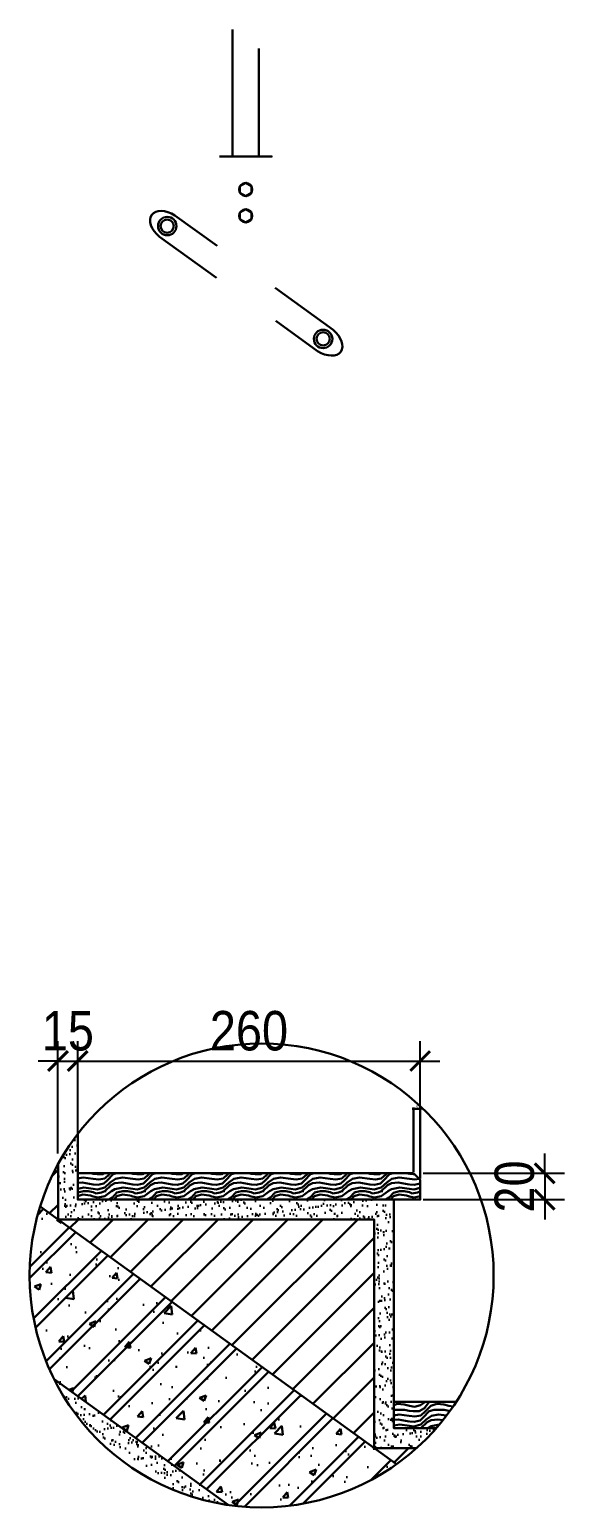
# Model space of a CAD drawing. Header units: millimetres. Extents: x -82962 to 19744, y -138000 to 4535.
# Drawn here: x 16438 to 16844, y -16518 to -15396 of the extents above; entities that cross this region are included whole.
import ezdxf

# ---------------------------------------------------------------- set-up
doc = ezdxf.new("R2010")
doc.units = ezdxf.units.MM
doc.header["$LTSCALE"] = 1000
doc.header["$MEASUREMENT"] = 0
doc.header["$PDMODE"] = 3
doc.layers.get('0').update_dxf_attribs({"lineweight": 30})
doc.layers.get('DEFPOINTS').update_dxf_attribs({"color": 4, "lineweight": 30})
doc.layers.add('THAY', color=4, linetype='Continuous', lineweight=30)
doc.styles.add('ARIAL', font='arial.ttf', dxfattribs={"width": 0.85})
doc.dimstyles.new('DIM 1-100', dxfattribs={"dimscale": 0, "dimtxt": 2, "dimasz": 1, "dimexe": 1, "dimexo": 1, "dimgap": 0.5, "dimtad": 1, "dimdec": 4, "dimrnd": 1, "dimdsep": 46, "dimtxsty": 'ARIAL', "dimblk1": 'ARCHTICK', "dimblk2": 'ARCHTICK', "dimsah": 1, "dimcen": 2, "dimdle": 1, "dimclrd": 9, "dimclre": 9, "dimclrt": 1, "dimadec": 0, "dimazin": 0, "dimtfac": 1, "dimtdec": 4, "dimtix": 1, "dimtmove": 2, "dimatfit": 3, "dimldrblk": 'DOT', "dimfxl": 1, "dimtvp": 1, "dimtolj": 1, "dimarcsym": 0})

# ---------------------------------------------------------------- blocks, each defined once
blk = doc.blocks.new('_ARCHTICK')
at = {"color": 0, "linetype": 'ByBlock', "const_width": 0.15}
blk.add_lwpolyline([(-0.5, -0.5), (0.5, 0.5)], dxfattribs=at)
blk = doc.blocks.new('*D408')
at = {"layer": 'DEFPOINTS', "color": 0, "ltscale": 0.2, "transparency": 16777216}
for p in [(16474.6, -16179), (16459.6, -16264.3), (16474.6, -16264.3)]:
    blk.add_point(p, dxfattribs=at)
at = {"layer": 'THAY', "color": 9, "lineweight": -2, "ltscale": 0.2, "transparency": 16777216}
for p, q in [((16459.6, -16249.3), (16459.6, -16164)), ((16474.6, -16249.3), (16474.6, -16164)), ((16459.6, -16179), (16444.6, -16179)), ((16459.6, -16179), (16474.6, -16179)), ((16474.6, -16179), (16489.6, -16179))]:
    blk.add_line(p, q, dxfattribs=at)
at = {"layer": 'THAY', "color": 9, "lineweight": -2, "ltscale": 0.2, "transparency": 16777216, "xscale": 15, "yscale": 15, "zscale": 15}
blk.add_blockref('_ARCHTICK', (16459.6, -16179), dxfattribs=at)
at = {"layer": 'THAY', "color": 9, "lineweight": -2, "ltscale": 0.2, "transparency": 16777216, "xscale": 15, "yscale": 15, "zscale": 15, "rotation": 180}
blk.add_blockref('_ARCHTICK', (16474.6, -16179), dxfattribs=at)
at = {"layer": 'THAY', "color": 1, "ltscale": 0.2, "transparency": 16777216, "insert": (16467.1, -16156.2), "char_height": 30, "attachment_point": 5, "style": 'ARIAL'}
blk.add_mtext('\\A1;15', dxfattribs=at)
blk = doc.blocks.new('_DOT')
at = {"color": 0, "linetype": 'ByBlock', "ltscale": 10}
blk.add_line((-0.5, 0), (-1, 0), dxfattribs=at)
at = {"color": 0, "linetype": 'ByBlock', "ltscale": 10, "const_width": 0.5}
blk.add_lwpolyline([(-0.25, 0, 1), (0.25, 0, 1)], format="xyb", close=True, dxfattribs=at)
blk = doc.blocks.new('*D409')
at = {"layer": 'DEFPOINTS', "color": 0, "ltscale": 0.2, "transparency": 16777216}
for p in [(16734.6, -16179), (16474.6, -16264.3), (16734.6, -16264.3)]:
    blk.add_point(p, dxfattribs=at)
at = {"layer": 'THAY', "color": 9, "lineweight": -2, "ltscale": 0.2, "transparency": 16777216}
for p, q in [((16474.6, -16249.3), (16474.6, -16164)), ((16734.6, -16249.3), (16734.6, -16164)), ((16459.6, -16179), (16749.6, -16179))]:
    blk.add_line(p, q, dxfattribs=at)
at = {"layer": 'THAY', "color": 9, "lineweight": -2, "ltscale": 0.2, "transparency": 16777216, "xscale": 15, "yscale": 15, "zscale": 15, "rotation": 180}
blk.add_blockref('_ARCHTICK', (16474.6, -16179), dxfattribs=at)
at = {"layer": 'THAY', "color": 9, "lineweight": -2, "ltscale": 0.2, "transparency": 16777216, "xscale": 15, "yscale": 15, "zscale": 15}
blk.add_blockref('_ARCHTICK', (16734.6, -16179), dxfattribs=at)
at = {"layer": 'THAY', "color": 1, "ltscale": 0.2, "transparency": 16777216, "insert": (16604.6, -16156.2), "char_height": 30, "attachment_point": 5, "style": 'ARIAL'}
blk.add_mtext('\\A1;260', dxfattribs=at)
blk = doc.blocks.new('*D407')
at = {"layer": 'DEFPOINTS', "color": 0, "ltscale": 0.2, "transparency": 16777216}
for p in [(16721.8, -16264.3), (16721.8, -16284.3), (16829.2, -16284.3)]:
    blk.add_point(p, dxfattribs=at)
at = {"layer": 'THAY', "color": 9, "lineweight": -2, "ltscale": 0.2, "transparency": 16777216}
for p, q in [((16829.2, -16264.3), (16829.2, -16249.3)), ((16736.8, -16264.3), (16844.2, -16264.3)), ((16829.2, -16264.3), (16829.2, -16284.3)), ((16736.8, -16284.3), (16844.2, -16284.3)), ((16829.2, -16284.3), (16829.2, -16299.3))]:
    blk.add_line(p, q, dxfattribs=at)
at = {"layer": 'THAY', "color": 9, "lineweight": -2, "ltscale": 0.2, "transparency": 16777216, "xscale": 15, "yscale": 15, "zscale": 15}
for p, rotation in [((16829.2, -16264.3), 270), ((16829.2, -16284.3), 90)]:
    blk.add_blockref('_ARCHTICK', p, dxfattribs=dict(at, rotation=rotation))
at = {"layer": 'THAY', "color": 1, "ltscale": 0.2, "transparency": 16777216, "insert": (16806.3, -16274.3), "char_height": 30, "attachment_point": 5, "rotation": 90, "style": 'ARIAL'}
blk.add_mtext('\\A1;20', dxfattribs=at)

msp = doc.modelspace()

# ---------------------------------------------------------------- hatches: boundary and pattern name
at = {"layer": 'THAY', "ltscale": 0.2}
h = msp.add_hatch(dxfattribs=at)
h.set_pattern_fill('AR-SAND', color=256, scale=5, style=0)
h.set_pattern_definition([(37.5, (16306.209, -16646.655), (-0.31497, 9.63412), [0, -7.6, 0, -8.5, 0, -8.125]), (7.5, (16306.209, -16646.655), (8.84888, 14.11073), [0, -4.1, 0, -6.85, 0, -2.625]), (327.5, (16300.059, -16646.655), (15.57071, 0.0283), [0, -2.5, 0, -9, 0, -11.75]), (317.5, (16300.06, -16646.655), (15.03063, 4.38838), [0, -1.25, 0, -5.9, 0, -6.75])])
edge = h.paths.add_edge_path()
edge.add_arc((16614.25154, -16341.86201), 176.16961, 142.42082676, 151.36095899)
edge.add_line((16459.63512, -16257.42568), (16459.63512, -16299.28642))
edge.add_line((16459.63512, -16299.28642), (16699.63512, -16299.28642))
edge.add_line((16699.63512, -16299.28642), (16699.63512, -16472.97063))
edge.add_line((16699.63512, -16472.97063), (16731.92167, -16472.97063))
edge.add_arc((16614.25154, -16341.86201), 176.16961, 311.9080115, 318.77079179)
edge.add_line((16746.74501, -16457.97063), (16714.63512, -16457.97063))
edge.add_line((16714.63512, -16457.97063), (16714.63512, -16284.28642))
edge.add_line((16714.63512, -16284.28642), (16474.63512, -16284.28642))
edge.add_line((16474.63512, -16284.28642), (16474.63512, -16234.42372))
h = msp.add_hatch(dxfattribs=at)
h.set_pattern_fill('ANSI31', color=256, scale=150, style=0)
h.paths.add_polyline_path([(16699.63512, -16299.28642), (16459.63512, -16299.28642), (16699.63512, -16472.97063)])
edge = h.paths.add_edge_path()
edge.add_arc((16614.25154, -16341.86201), 176.16961, 305.51947071, 311.9080115)
edge.add_line((16731.92167, -16472.97063), (16699.63512, -16472.97063))
edge.add_line((16699.63512, -16472.97063), (16716.60249, -16485.24965))
edge = h.paths.add_edge_path()
edge.add_arc((16614.25154, -16341.86201), 176.16961, 151.36095899, 162.69519791)
edge.add_line((16446.05609, -16289.4595), (16459.63512, -16299.28642))
edge.add_line((16459.63512, -16299.28642), (16459.63512, -16257.42568))
h = msp.add_hatch(dxfattribs=at)
h.set_pattern_fill('WOOD3', color=256, scale=30, style=0, pattern_type=2)
h.set_pattern_definition([(355.2364, (16306.2093, -16452.8706), (-330.000028, 29.999746), [3.6125, -357.6354]), (11.3099, (16309.8093, -16453.1706), (120.00002, 29.99993), [4.5891, -148.3815]), (45, (16314.31, -16452.27), (0, 30), [3.3941, -39.0323]), (46.8476, (16316.7093, -16449.8706), (420.000085, 449.999926), [6.5795, -651.37185]), (12.9946, (16321.2093, -16445.0706), (-270.000023, -59.999927), [4.0025, -396.2474]), (0, (16325.11, -16444.17), (30, 30), [7.5, -22.5]), (350.5377, (16332.6093, -16444.1706), (-150.000023, 29.999944), [3.6496, -178.8332]), (354.2894, (16306.2093, -16444.7706), (-269.999983, 30.00004), [3.015, -298.4813]), (0, (16309.21, -16445.07), (30, 30), [4.5, -25.5]), (28.3008, (16313.7093, -16445.0706), (329.999854, 180.000266), [4.4294, -438.51525]), (52.125, (16317.6093, -16442.9706), (-120.000056, -149.999973), [6.841, -335.2116]), (39.2894, (16321.8093, -16437.5706), (180.000019, 149.999989), [4.2638, -422.1163]), (6.3402, (16325.1093, -16434.8706), (239.999982, 30.000047), [5.4332, -266.2283]), (348.1113, (16330.5093, -16434.2706), (-419.999919, 90.000316), [5.82495, -576.6697]), (353.2902, (16306.2093, -16435.4706), (270.00003, -29.9998164), [5.1352, -508.3821]), (3.3665, (16311.3093, -16436.0706), (479.9999797, 30.000329), [5.1088, -505.7728]), (33.6901, (16316.409, -16435.771), (-59.99999, -30.00004), [5.4083, -102.7582]), (47.4896, (16320.9093, -16432.7706), (299.9997216, 330.00026), [4.8836, -483.481]), (14.9314, (16324.2093, -16429.1706), (330.000016, 89.999909), [4.6573, -461.068]), (0, (16328.71, -16427.97), (30, 30), [3.6, -26.4]), (347.0054, (16332.3093, -16427.9706), (270.000023, -59.999927), [4.0025, -396.2474]), (0, (16315.51, -16457.97), (30, 30), [0, -30]), (223.1524, (16319.7093, -16453.4706), (449.999926, 420.000085), [6.5795, -651.37185]), (206.565, (16314.91, -16427.97), (-29.99997, -30.00004), [2.6833, -64.3987]), (188.1301, (16312.5093, -16429.1706), (-179.999993, -29.99998), [4.2426, -207.8894]), (156.8014, (16308.3093, -16429.7706), (-149.999992, 60.00004), [2.2847, -226.1884]), (26.565, (16319.71, -16453.47), (29.99997, 30.00004), [3.3541, -63.728]), (6.7098, (16322.7093, -16451.9706), (-270.00003, -29.9998164), [5.1352, -508.3821]), (349.8753, (16327.8093, -16451.3706), (509.9999637, -90.0002577), [8.5329, -844.7549]), (349.6952, (16306.2093, -16456.1706), (180.000029, -29.999846), [3.3541, -332.0561]), (15.5241, (16309.5093, -16456.7706), (-330.000031, -89.9999333), [5.60445, -554.8418]), (42.8789, (16314.9093, -16455.2706), (-390.000024, -359.9999926), [5.7315, -567.4177]), (34.6952, (16319.1093, -16451.3706), (299.999828, 210.000258), [4.7434, -469.5982]), (9.4623, (16323.0093, -16448.6706), (150.000023, 29.999944), [5.4745, -177.0084]), (353.4181, (16328.4093, -16447.7706), (-510.000043, 59.999601), [7.85175, -777.3234]), (351.8699, (16306.2093, -16448.6706), (-179.999993, 29.99998), [4.2426, -207.8894]), (11.3099, (16310.4093, -16449.2706), (120.00002, 29.99993), [4.5891, -148.3815]), (42.5104, (16314.9093, -16448.3706), (-330.00026, -299.9997216), [4.8836, -483.481]), (45, (16318.51, -16445.07), (0, 30), [5.5154, -36.911]), (17.354, (16322.4093, -16441.1706), (-390.0000606, -119.999835), [5.0289, -497.8627]), (356.6335, (16327.2093, -16439.6706), (-479.9999797, 30.000329), [5.1088, -505.7728]), (342.8973, (16332.3093, -16439.9706), (300.000052, -89.999865), [4.0804, -403.9637]), (351.2538, (16306.2093, -16441.1706), (209.99998, -30.000126), [3.9459, -390.6425]), (14.9314, (16310.1093, -16441.7706), (330.000016, 89.999909), [4.6573, -461.068]), (32.0054, (16314.6093, -16440.5706), (-149.999968, -90.000033), [5.6604, -277.3591]), (49.8991, (16319.4093, -16437.5706), (-329.9999418, -390.000058), [7.45185, -737.7327]), (15.9454, (16324.2093, -16431.8706), (-120.000004, -29.999997), [4.368, -214.0352]), (353.991, (16328.4093, -16430.6706), (299.9999925, -29.9999795), [5.7315, -567.4177]), (336.8014, (16334.1093, -16431.2706), (149.999992, -60.00004), [2.2847, -226.1884]), (350.5377, (16306.2093, -16432.1706), (-150.000023, 29.999944), [3.6496, -178.8332]), (10.008, (16309.8093, -16432.7706), (329.9999866, 60.000104), [5.1788, -512.7015]), (37.4054, (16314.9093, -16431.8706), (389.999774, 300.0002986), [6.4203, -635.60775]), (29.0546, (16320.0093, -16457.9706), (210.000012, 120), [3.0887, -305.7802]), (10.7843, (16322.7093, -16456.4706), (-479.999985, -90.0000165), [6.4133, -634.9135]), (352.875, (16329.0093, -16455.2706), (-210.00001, 29.999948), [7.256, -234.6117])])
h.paths.add_polyline_path([(16734.63512, -16269.28642), (16729.63512, -16264.28642), (16474.63512, -16264.28642), (16474.63512, -16284.28642), (16734.63512, -16284.28642)])
edge = h.paths.add_edge_path()
edge.add_arc((16614.25154, -16341.86201), 176.16961, 318.77079179, 326.93801789)
edge.add_line((16761.89592, -16437.97063), (16714.63512, -16437.97063))
edge.add_line((16714.63512, -16437.97063), (16714.63512, -16457.97063))
edge.add_line((16714.63512, -16457.97063), (16746.74501, -16457.97063))
h = msp.add_hatch(dxfattribs=at)
h.set_pattern_fill('CHAU-01', color=256, scale=7, style=0, pattern_type=2)
h.set_pattern_definition([(50, (16306.21, -16896.655), (50.2082, -4.3926), [5.25, -57.75]), (355, (16306.21, -16896.655), (-9.7126, 52.6534), [4.2, -46.2]), (100.4514, (16310.393, -16897.02), (40.4957, 48.2608), [4.4618, -49.08]), (46.184, (16306.21, -16882.655), (74.707, -11.5863), [7.875, -86.625]), (96.636, (16312.435, -16883.62), (65.4264, 68.188), [6.693, -73.62]), (351.184, (16306.21, -16882.655), (65.426, 68.188), [6.3, -69.3]), (21, (16313.21, -16886.155), (41.7835, -28.1833), [5.25, -57.75]), (326, (16313.21, -16886.155), (17.032, 50.7605), [4.2, -46.2]), (71.4514, (16316.69, -16888.503), (58.8156, 22.577), [4.4618, -49.08]), (37.5, (16306.21, -16896.655), (0.8512, 23.30257), [0, -45.64, 0, -46.9, 0, -46.375]), (7.5, (16306.21, -16896.655), (18.4149, 27.6088), [0, -26.74, 0, -44.59, 0, -17.675]), (327.5, (16290.6, -16896.655), (37.36757, -1.57884), [0, -17.5, 0, -54.6, 0, -72.45]), (317.5, (16283.6, -16896.655), (40.823, 7.0073), [0, -22.75, 0, -36.26, 0, -51.45]), (45, (16306.21, -16896.655), (-21.0364, 21.0364), []), (45, (16306.21, -16888.08), (-21.0364, 21.0364), [])])
edge = h.paths.add_edge_path()
edge.add_arc((16614.25154, -16341.86201), 176.16961, 162.69519791, 206.53081003)
edge.add_line((16456.63359, -16420.55327), (16588.77125, -16516.17921))
edge.add_arc((16614.25154, -16341.86201), 176.16961, 261.68385859, 305.51947071)
edge.add_line((16716.60249, -16485.24965), (16446.05609, -16289.4595))
h = msp.add_hatch(dxfattribs=at)
h.set_pattern_fill('AR-SAND', color=256, scale=5, style=0)
h.set_pattern_definition([(37.5, (14181.535, -16646.655), (-0.314967, 9.63412), [0, -7.6, 0, -8.5, 0, -8.125]), (7.5, (14181.535, -16646.655), (8.848884, 14.11073), [0, -4.1, 0, -6.85, 0, -2.625]), (327.5, (14175.385, -16646.655), (15.57071, 0.028295), [0, -2.5, 0, -9, 0, -11.75]), (317.5, (14175.385, -16646.655), (15.03063, 4.38838), [0, -1.25, 0, -5.9, 0, -6.75])])
edge = h.paths.add_edge_path()
edge.add_arc((16614.25154, -16341.86201), 176.16961, 206.53081003, 220.40477701)
edge.add_line((16480.10115, -16456.05223), (16547.71563, -16504.98376))
edge.add_arc((16614.25154, -16341.86201), 176.16961, 247.80989161, 261.68385859)
edge.add_line((16588.77125, -16516.17921), (16456.63359, -16420.55327))

# ---------------------------------------------------------------- linework, layer by layer
at = {"layer": 'THAY', "linetype": 'Continuous'}
for p, q in [((16592.13512, -15492.00387), (16592.13512, -15395.55378)), ((16612.13512, -15492.00387), (16612.13512, -15410.02746))]:
    msp.add_line(p, q, dxfattribs=at)
for points in [[(16622.13512, -15492.00387), (16622.13512, -15492.00387), (16582.13512, -15492.00387)], [(16580.42115, -15559.89117), (16548.37224, -15536.69788)], [(16579.89464, -15584.19795), (16536.64686, -15552.90021)], [(16668.49817, -15623.63112), (16624.53109, -15591.81284)], [(16656.7728, -15639.83346), (16625.0105, -15616.84758)], [(16459.63512, -16299.28642), (16459.63512, -16257.42568)], [(16699.63512, -16472.97063), (16699.63512, -16299.28642), (16459.63512, -16299.28642)], [(16731.92167, -16472.97063), (16699.63512, -16472.97063)]]:
    msp.add_lwpolyline(points, dxfattribs=at)
for points in [[(16602.13512, -15512.00387), (16597.80499, -15514.50387), (16597.80499, -15519.50387), (16602.13512, -15522.00387), (16606.46524, -15519.50387), (16606.46524, -15514.50387)], [(16602.13512, -15532.00387), (16597.80499, -15534.50387), (16597.80499, -15539.50387), (16602.13512, -15542.00387), (16606.46524, -15539.50387), (16606.46524, -15534.50387)]]:
    msp.add_lwpolyline(points, close=True, dxfattribs=at)
at = {"layer": 'THAY', "ltscale": 0.2}
for points in [[(16474.63512, -16284.28642), (16474.63512, -16234.42372)], [(16714.63512, -16457.97063), (16714.63512, -16284.28642), (16474.63512, -16284.28642)], [(16716.60249, -16485.24965), (16446.05609, -16289.4595)], [(16588.77125, -16516.17921), (16456.63359, -16420.55327)], [(16761.89592, -16437.97063), (16714.63512, -16437.97063), (16714.63512, -16457.97063), (16746.74501, -16457.97063)]]:
    msp.add_lwpolyline(points, dxfattribs=at)
msp.add_lwpolyline([(16729.63512, -16264.28642), (16474.63512, -16264.28642), (16474.63512, -16284.28642), (16734.63512, -16284.28642), (16734.63512, -16269.28642)], close=True, dxfattribs=at)
at = {"layer": 'THAY', "linetype": 'Continuous'}
for centre, radius in [((16602.13512, -15517.00387), 5), ((16602.13512, -15537.00387), 5), ((16542.55393, -15544.83116), 7), ((16542.55393, -15544.83116), 5), ((16660.93855, -15630.50425), 7), ((16660.93855, -15630.50425), 5)]:
    msp.add_circle(centre, radius, dxfattribs=at)
at = {"layer": 'THAY', "ltscale": 0.2}
msp.add_circle((16614.25154, -16341.86201), 176.16961, dxfattribs=at)
at = {"layer": 'THAY', "linetype": 'Continuous'}
msp.add_ellipse((16544.22063, -15546.03733), major_axis=(-13.4455, 9.7303), ratio=0.6074577663, start_param=-1.4431899997, end_param=1.4431899996, dxfattribs=at)
at = {"layer": 'THAY', "linetype": 'Continuous', "extrusion": (0, 0, -1)}
msp.add_ellipse((16660.92441, -15630.49401), major_axis=(-13.4455, 9.7303), ratio=0.6074577663, start_param=1.6984026547, end_param=4.5847826541, dxfattribs=at)

# ---------------------------------------------------------------- dimensions: what is measured, and where the dimension line sits
at = {"layer": 'THAY', "ltscale": 0.2}
for base, p1, p2, picture, middle in [((16474.63512, -16179.03772), (16459.63512, -16264.28642), (16474.63512, -16264.28642), '*D408', (16467.13512, -16156.22053)), ((16734.63512, -16179.03772), (16474.63512, -16264.28642), (16734.63512, -16264.28642), '*D409', (16604.63512, -16156.22053))]:
    dim = msp.add_linear_dim(base=base, p1=p1, p2=p2, dimstyle='DIM 1-100', override={"dimscale": 15}, dxfattribs=at)
    dim.commit()
    dim.dimension.update_dxf_attribs({"geometry": picture, "text_midpoint": middle})
msp.add_linear_dim(base=(16734.63512, -16215.40115), p1=(16729.63512, -16264.28642), p2=(16734.63512, -16269.28642), dimstyle='DIM 1-100', override={"dimscale": 1}, dxfattribs=at).render()
dim = msp.add_linear_dim(base=(16829.15464, -16284.28642), p1=(16721.7856, -16264.28642), p2=(16721.7856, -16284.28642), angle=90, dimstyle='DIM 1-100', override={"dimscale": 15}, dxfattribs=at)
dim.commit()
dim.dimension.update_dxf_attribs({"geometry": '*D407', "text_midpoint": (16806.33745, -16274.28642)})

doc.saveas('drawing.dxf')
